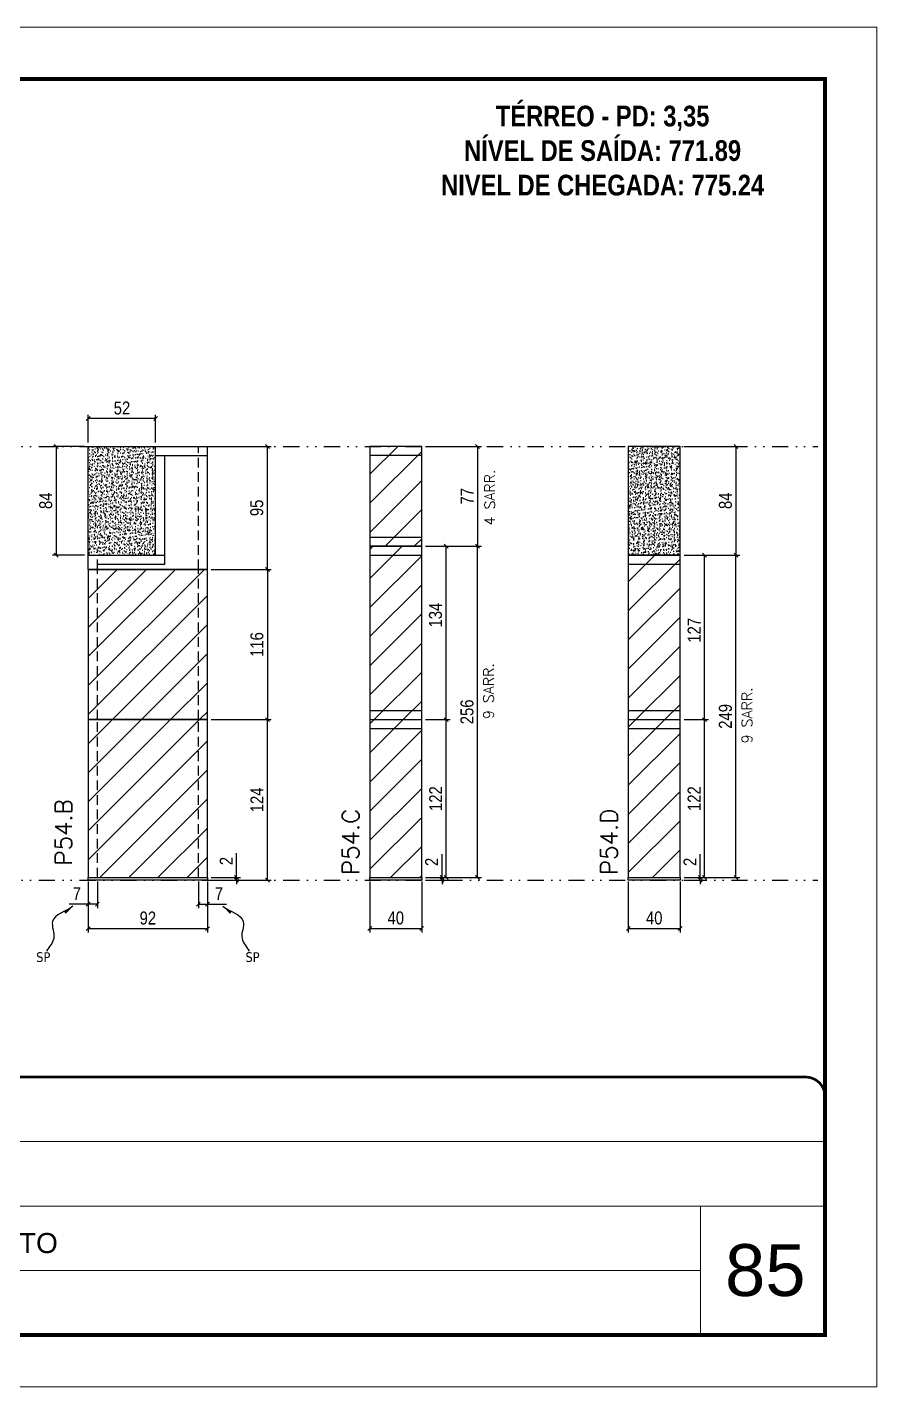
# Model space of a CAD drawing. Extents: x 2949 to 9203, y -16089 to 12527.
# Drawn here: x 3778 to 4434, y -12643 to -11593 of the extents above; entities that cross this region are included whole.
import ezdxf

# ---------------------------------------------------------------- set-up
doc = ezdxf.new("R2010")
doc.units = 0
for name, pattern in [('CONTINUO', [0]), ('DASHED', [0.75, 0.5, -0.25]), ('DIVIDE2', [0.625, 0.25, -0.125, 0, -0.125, 0, -0.125]), ('HIDDEN', [0.375, 0.25, -0.125])]:
    doc.linetypes.add(name, pattern=pattern)
for name, color, linetype, lineweight in [('CARIMBO', 255, 'Continuous', 9), ('Folhas', 255, 'Continuous', 9), ('Hachura', 251, 'Continuous', 9), ('SARRAFO DE PRESSAO', 251, 'DASHED', 9), ('Texto Seção', 7, 'Continuous', 15)]:
    doc.layers.add(name, color=color, linetype=linetype, lineweight=lineweight)
for name, color, linetype in [('COTA', 241, 'Continuous'), ('NOMENCLATURA', 7, 'Continuous'), ('Nível', 160, 'Continuous'), ('Painéis', 200, 'Continuous'), ('SARR_2.2x7', 40, 'Continuous'), ('Sarrafo de Pressão', 42, 'HIDDEN'), ('texto', 7, 'Continuous')]:
    doc.layers.add(name, color=color, linetype=linetype)
doc.styles.add('ARIAL', font='arial.ttf')
doc.styles.add('COTA TECNICA', font='techl___.ttf', dxfattribs={"height": 10})
doc.styles.add('COTA TECNICA-50', font='techl___.ttf', dxfattribs={"height": 10})
doc.styles.add('REGUA-120', font='ROMANS.shx', dxfattribs={"height": 15})
doc.styles.add('ROMANC', font='techb___.ttf', dxfattribs={"height": 2.5})
doc.styles.add('ROMANS', font='romans.shx')
doc.styles.get("Standard").update_dxf_attribs({"font": 'arial.ttf'})
doc.dimstyles.new('COTA PAINEL-50', dxfattribs={"dimtxt": 10, "dimasz": 3, "dimexe": 3, "dimexo": 3, "dimgap": 3, "dimtad": 1, "dimdec": 1, "dimzin": 12, "dimdsep": 46, "dimtxsty": 'COTA TECNICA-50', "dimblk1": 'OBLIQUE', "dimblk2": 'OBLIQUE', "dimsah": 1, "dimcen": 0.9, "dimclrd": 4, "dimclre": 4, "dimclrt": 240, "dimadec": 1, "dimazin": 3, "dimtfac": 1, "dimtdec": 1, "dimtmove": 0, "dimatfit": 3, "dimfxl": 1, "dimtolj": 1, "dimtzin": 12, "dimarcsym": 0})
doc.dimstyles.new('PAINEL', dxfattribs={"dimtxt": 10, "dimasz": 3, "dimexe": 3, "dimexo": 3, "dimgap": 3, "dimtad": 1, "dimdec": 1, "dimzin": 12, "dimdsep": 46, "dimtxsty": 'COTA TECNICA', "dimblk1": 'OBLIQUE', "dimblk2": 'OBLIQUE', "dimsah": 1, "dimcen": 0.9, "dimclrd": 4, "dimclre": 4, "dimclrt": 240, "dimadec": 1, "dimazin": 3, "dimtfac": 1, "dimtdec": 1, "dimtmove": 0, "dimatfit": 3, "dimfxl": 1, "dimtolj": 1, "dimtzin": 12, "dimarcsym": 0})
doc.dimstyles.get("Standard").update_dxf_attribs({"dimtxt": 0.18, "dimasz": 0.18, "dimexe": 0.18, "dimexo": 0.0625, "dimgap": 0.09, "dimtad": 0, "dimtih": 1, "dimtoh": 1, "dimdec": 4, "dimzin": 0, "dimdsep": 46, "dimtxsty": 'Standard', "dimcen": 0.09, "dimadec": 0, "dimazin": 0, "dimtfac": 1, "dimtdec": 4, "dimtofl": 0, "dimtmove": 0, "dimatfit": 3, "dimfxl": 1, "dimtolj": 1, "dimtzin": 0, "dimarcsym": 0})
pattern_1 = [(45, (-127662.416, -37644.947), (-11.2253202, 11.2253202), [])]

# ---------------------------------------------------------------- blocks, each defined once
blk = doc.blocks.new('9999999999')
at = {"color": 30, "linetype": 'CONTINUO'}
for p, q in [((98564.6, 34379.6), (99584, 34379.6)), ((98564.6, 34329.8), (99488, 34329.8)), ((99584, 34329.8), (99488, 34329.8)), ((99488, 34329.8), (99488, 34230.2)), ((98564.6, 34280), (99488, 34280))]:
    blk.add_line(p, q, dxfattribs=at)
at = {"color": 30, "linetype": 'CONTINUO', "const_width": 2}
blk.add_lwpolyline([(99584, 34230.2), (99584, 34414.4, 0.414214), (99569, 34429.4), (98229, 34429.4, 0.414214), (98214, 34414.4), (98214, 34245.2, 0.414214), (98229, 34230.2), (99584, 34230.2)], format="xyb", dxfattribs=at)
at = {"layer": 'Folhas'}
blk.add_lwpolyline([(98139, 34190.2), (99624, 34190.2), (99624, 35240.2), (98139, 35240.2)], close=True, dxfattribs=at)
at = {"layer": 'Folhas', "color": 30, "const_width": 3}
blk.add_lwpolyline([(98214, 34230.2), (99584, 34230.2), (99584, 35200.2), (98214, 35200.2)], close=True, dxfattribs=at)
at = {"color": 7, "linetype": 'Continuous', "ltscale": 5, "style": 'ARIAL'}
blk.add_text('1° PAVIMENTO', height=15.483, dxfattribs=at).set_placement((98837.7, 34293.5))
blk = doc.blocks.new('_Oblique')
at = {"color": 0, "linetype": 'ByBlock', "lineweight": -2}
blk.add_line((-0.5, -0.5), (0.5, 0.5), dxfattribs=at)
blk = doc.blocks.new('*D3150')
at = {"layer": 'COTA', "color": 4, "lineweight": -2, "transparency": 16777216}
for p, q in [((3825.3, -12253.1), (3825.3, -12292.5)), ((3917.3, -12253.1), (3917.3, -12292.5)), ((3825.3, -12289.5), (3917.3, -12289.5))]:
    blk.add_line(p, q, dxfattribs=at)
at = {"layer": 'Defpoints', "color": 0, "transparency": 16777216}
for p in [(3825.3, -12250.1), (3917.3, -12250.1), (3917.3, -12289.5)]:
    blk.add_point(p, dxfattribs=at)
at = {"layer": 'COTA', "color": 4, "lineweight": -2, "transparency": 16777216, "xscale": 3, "yscale": 3, "zscale": 3, "rotation": 180}
blk.add_blockref('_Oblique', (3825.3, -12289.5), dxfattribs=at)
at = {"layer": 'COTA', "color": 4, "lineweight": -2, "transparency": 16777216, "xscale": 3, "yscale": 3, "zscale": 3}
blk.add_blockref('_Oblique', (3917.3, -12289.5), dxfattribs=at)
at = {"layer": 'COTA', "color": 240, "transparency": 16777216, "insert": (3871.3, -12281.4), "char_height": 10, "attachment_point": 5, "style": 'COTA TECNICA'}
blk.add_mtext('\\A1;92', dxfattribs=at)
blk = doc.blocks.new('*D3151')
at = {"layer": 'COTA', "color": 4, "lineweight": -2, "transparency": 16777216}
for p, q in [((3832.3, -12253.1), (3832.3, -12273.6)), ((3825.3, -12255.1), (3825.3, -12273.6)), ((3825.3, -12270.6), (3810.6, -12270.6)), ((3832.3, -12270.6), (3825.3, -12270.6))]:
    blk.add_line(p, q, dxfattribs=at)
at = {"layer": 'Defpoints', "color": 0, "transparency": 16777216}
for p in [(3825.3, -12252.1), (3832.3, -12250.1), (3825.3, -12270.6)]:
    blk.add_point(p, dxfattribs=at)
at = {"layer": 'COTA', "color": 4, "lineweight": -2, "transparency": 16777216, "xscale": 3, "yscale": 3, "zscale": 3, "rotation": 180}
blk.add_blockref('_Oblique', (3825.3, -12270.6), dxfattribs=at)
at = {"layer": 'COTA', "color": 4, "lineweight": -2, "transparency": 16777216, "xscale": 3, "yscale": 3, "zscale": 3}
blk.add_blockref('_Oblique', (3832.3, -12270.6), dxfattribs=at)
at = {"layer": 'COTA', "color": 240, "transparency": 16777216, "insert": (3816.5, -12262.5), "char_height": 10, "attachment_point": 5, "style": 'COTA TECNICA-50'}
blk.add_mtext('\\A1;7', dxfattribs=at)
blk = doc.blocks.new('*D3152')
at = {"layer": 'COTA', "color": 4, "lineweight": -2, "transparency": 16777216}
for p, q in [((3910.3, -12253.1), (3910.3, -12273.6)), ((3917.3, -12255.1), (3917.3, -12273.6)), ((3910.3, -12270.6), (3917.3, -12270.6)), ((3917.3, -12270.6), (3932.1, -12270.6))]:
    blk.add_line(p, q, dxfattribs=at)
at = {"layer": 'Defpoints', "color": 0, "transparency": 16777216}
for p in [(3910.3, -12250.1), (3917.3, -12252.1), (3917.3, -12270.6)]:
    blk.add_point(p, dxfattribs=at)
at = {"layer": 'COTA', "color": 4, "lineweight": -2, "transparency": 16777216, "xscale": 3, "yscale": 3, "zscale": 3, "rotation": 180}
blk.add_blockref('_Oblique', (3910.3, -12270.6), dxfattribs=at)
at = {"layer": 'COTA', "color": 4, "lineweight": -2, "transparency": 16777216, "xscale": 3, "yscale": 3, "zscale": 3}
blk.add_blockref('_Oblique', (3917.3, -12270.6), dxfattribs=at)
at = {"layer": 'COTA', "color": 240, "transparency": 16777216, "insert": (3926.2, -12262.5), "char_height": 10, "attachment_point": 5, "style": 'COTA TECNICA-50'}
blk.add_mtext('\\A1;7', dxfattribs=at)
blk = doc.blocks.new('*D3153')
at = {"layer": 'COTA', "color": 4, "lineweight": -2, "transparency": 16777216}
for p, q in [((3920.3, -12128.1), (3966.6, -12128.1)), ((3963.6, -12252.1), (3963.6, -12128.1)), ((3920.3, -12252.1), (3966.6, -12252.1))]:
    blk.add_line(p, q, dxfattribs=at)
at = {"layer": 'Defpoints', "color": 0, "transparency": 16777216}
for p in [(3917.3, -12128.1), (3963.6, -12128.1), (3917.3, -12252.1)]:
    blk.add_point(p, dxfattribs=at)
at = {"layer": 'COTA', "color": 4, "lineweight": -2, "transparency": 16777216, "xscale": 3, "yscale": 3, "zscale": 3}
for p, rotation in [((3963.6, -12128.1), 90), ((3963.6, -12252.1), 270)]:
    blk.add_blockref('_Oblique', p, dxfattribs=dict(at, rotation=rotation))
at = {"layer": 'COTA', "color": 240, "transparency": 16777216, "insert": (3955.5, -12190.1), "char_height": 10, "attachment_point": 5, "rotation": 90, "style": 'COTA TECNICA-50'}
blk.add_mtext('\\A1;124', dxfattribs=at)
blk = doc.blocks.new('*D3154')
at = {"layer": 'COTA', "color": 4, "lineweight": -2, "transparency": 16777216}
for p, q in [((3939.8, -12250.1), (3939.8, -12231.3)), ((3920.3, -12250.1), (3942.8, -12250.1)), ((3920.3, -12252.1), (3942.8, -12252.1)), ((3939.8, -12252.1), (3939.8, -12250.1)), ((3939.8, -12252.1), (3939.8, -12255.1))]:
    blk.add_line(p, q, dxfattribs=at)
at = {"layer": 'Defpoints', "color": 0, "transparency": 16777216}
for p in [(3917.3, -12250.1), (3917.3, -12252.1), (3939.8, -12252.1)]:
    blk.add_point(p, dxfattribs=at)
at = {"layer": 'COTA', "color": 4, "lineweight": -2, "transparency": 16777216, "xscale": 3, "yscale": 3, "zscale": 3}
for p, rotation in [((3939.8, -12250.1), 270), ((3939.8, -12252.1), 90)]:
    blk.add_blockref('_Oblique', p, dxfattribs=dict(at, rotation=rotation))
at = {"layer": 'COTA', "color": 240, "transparency": 16777216, "insert": (3931.8, -12237.3), "char_height": 10, "attachment_point": 5, "rotation": 90, "style": 'COTA TECNICA-50'}
blk.add_mtext('\\A1;2', dxfattribs=at)
blk = doc.blocks.new('*D3155')
at = {"layer": 'COTA', "color": 4, "linetype": 'ByBlock', "lineweight": -2, "transparency": 16777216}
for p, q in [((3920.3, -12012.1), (3966.6, -12012.1)), ((3963.6, -12012.1), (3963.6, -12128.1)), ((3920.3, -12128.1), (3966.6, -12128.1))]:
    blk.add_line(p, q, dxfattribs=at)
at = {"layer": 'Defpoints', "color": 0, "linetype": 'ByBlock', "transparency": 16777216}
for p in [(3917.3, -12012.1), (3917.3, -12128.1), (3963.6, -12128.1)]:
    blk.add_point(p, dxfattribs=at)
at = {"layer": 'COTA', "color": 4, "linetype": 'ByBlock', "lineweight": -2, "transparency": 16777216, "xscale": 3, "yscale": 3, "zscale": 3}
for p, rotation in [((3963.6, -12012.1), 90), ((3963.6, -12128.1), 270)]:
    blk.add_blockref('_Oblique', p, dxfattribs=dict(at, rotation=rotation))
at = {"layer": 'COTA', "color": 240, "linetype": 'ByBlock', "transparency": 16777216, "insert": (3955.5, -12070.1), "char_height": 10, "attachment_point": 5, "rotation": 90, "style": 'COTA TECNICA'}
blk.add_mtext('\\A1;116', dxfattribs=at)
blk = doc.blocks.new('*D3156')
at = {"layer": 'COTA', "color": 4, "lineweight": -2, "transparency": 16777216}
for p, q in [((4042.7, -12253.1), (4042.7, -12292.4)), ((4082.7, -12253.1), (4082.7, -12292.4)), ((4042.7, -12289.4), (4082.7, -12289.4))]:
    blk.add_line(p, q, dxfattribs=at)
at = {"layer": 'Defpoints', "color": 0, "transparency": 16777216}
for p in [(4042.7, -12250.1), (4082.7, -12250.1), (4082.7, -12289.4)]:
    blk.add_point(p, dxfattribs=at)
at = {"layer": 'COTA', "color": 4, "lineweight": -2, "transparency": 16777216, "xscale": 3, "yscale": 3, "zscale": 3, "rotation": 180}
blk.add_blockref('_Oblique', (4042.7, -12289.4), dxfattribs=at)
at = {"layer": 'COTA', "color": 4, "lineweight": -2, "transparency": 16777216, "xscale": 3, "yscale": 3, "zscale": 3}
blk.add_blockref('_Oblique', (4082.7, -12289.4), dxfattribs=at)
at = {"layer": 'COTA', "color": 240, "transparency": 16777216, "insert": (4062.7, -12281.3), "char_height": 10, "attachment_point": 5, "style": 'COTA TECNICA'}
blk.add_mtext('\\A1;40', dxfattribs=at)
blk = doc.blocks.new('*D3157')
at = {"layer": 'COTA', "color": 4, "lineweight": -2, "transparency": 16777216}
for p, q in [((4098.4, -12250.1), (4098.4, -12231.9)), ((4085.7, -12250.1), (4101.4, -12250.1)), ((4085.7, -12252.1), (4101.4, -12252.1)), ((4098.4, -12252.1), (4098.4, -12250.1)), ((4098.4, -12252.1), (4098.4, -12255.1))]:
    blk.add_line(p, q, dxfattribs=at)
at = {"layer": 'Defpoints', "color": 0, "transparency": 16777216}
for p in [(4082.7, -12250.1), (4082.7, -12252.1), (4098.4, -12250.1)]:
    blk.add_point(p, dxfattribs=at)
at = {"layer": 'COTA', "color": 4, "lineweight": -2, "transparency": 16777216, "xscale": 3, "yscale": 3, "zscale": 3}
for p, rotation in [((4098.4, -12250.1), 270), ((4098.4, -12252.1), 90)]:
    blk.add_blockref('_Oblique', p, dxfattribs=dict(at, rotation=rotation))
at = {"layer": 'COTA', "color": 240, "transparency": 16777216, "insert": (4090.4, -12238), "char_height": 10, "attachment_point": 5, "rotation": 90, "style": 'COTA TECNICA-50'}
blk.add_mtext('\\A1;2', dxfattribs=at)
blk = doc.blocks.new('*D3176')
at = {"layer": 'COTA', "color": 4, "linetype": 'ByBlock', "lineweight": -2, "transparency": 16777216}
for p, q in [((4085.7, -11994.1), (4128.8, -11994.1)), ((4125.8, -12250.1), (4125.8, -11994.1)), ((4085.7, -12250.1), (4128.8, -12250.1))]:
    blk.add_line(p, q, dxfattribs=at)
at = {"layer": 'Defpoints', "color": 0, "linetype": 'ByBlock', "transparency": 16777216}
for p in [(4082.7, -11994.1), (4125.8, -11994.1), (4082.7, -12250.1)]:
    blk.add_point(p, dxfattribs=at)
at = {"layer": 'COTA', "color": 4, "linetype": 'ByBlock', "lineweight": -2, "transparency": 16777216, "xscale": 3, "yscale": 3, "zscale": 3}
for p, rotation in [((4125.8, -11994.1), 90), ((4125.8, -12250.1), 270)]:
    blk.add_blockref('_Oblique', p, dxfattribs=dict(at, rotation=rotation))
at = {"layer": 'COTA', "color": 240, "linetype": 'ByBlock', "transparency": 16777216, "insert": (4117.7, -12122.1), "char_height": 10, "attachment_point": 5, "rotation": 90, "style": 'COTA TECNICA'}
blk.add_mtext('\\A1;256', dxfattribs=at)
blk = doc.blocks.new('*D3177')
at = {"layer": 'COTA', "color": 4, "linetype": 'ByBlock', "lineweight": -2, "transparency": 16777216}
for p, q in [((4085.7, -12128.1), (4104.6, -12128.1)), ((4101.6, -12250.1), (4101.6, -12128.1)), ((4085.7, -12250.1), (4104.6, -12250.1))]:
    blk.add_line(p, q, dxfattribs=at)
at = {"layer": 'Defpoints', "color": 0, "linetype": 'ByBlock', "transparency": 16777216}
for p in [(4082.7, -12128.1), (4101.6, -12128.1), (4082.7, -12250.1)]:
    blk.add_point(p, dxfattribs=at)
at = {"layer": 'COTA', "color": 4, "linetype": 'ByBlock', "lineweight": -2, "transparency": 16777216, "xscale": 3, "yscale": 3, "zscale": 3}
for p, rotation in [((4101.6, -12128.1), 90), ((4101.6, -12250.1), 270)]:
    blk.add_blockref('_Oblique', p, dxfattribs=dict(at, rotation=rotation))
at = {"layer": 'COTA', "color": 240, "linetype": 'ByBlock', "transparency": 16777216, "insert": (4093.5, -12189.1), "char_height": 10, "attachment_point": 5, "rotation": 90, "style": 'COTA TECNICA'}
blk.add_mtext('\\A1;122', dxfattribs=at)
blk = doc.blocks.new('*D3178')
at = {"layer": 'COTA', "color": 4, "linetype": 'ByBlock', "lineweight": -2, "transparency": 16777216}
for p, q in [((4085.7, -11994.1), (4104.6, -11994.1)), ((4101.6, -12128.1), (4101.6, -11994.1)), ((4085.7, -12128.1), (4104.6, -12128.1))]:
    blk.add_line(p, q, dxfattribs=at)
at = {"layer": 'Defpoints', "color": 0, "linetype": 'ByBlock', "transparency": 16777216}
for p in [(4082.7, -11994.1), (4101.6, -11994.1), (4082.7, -12128.1)]:
    blk.add_point(p, dxfattribs=at)
at = {"layer": 'COTA', "color": 4, "linetype": 'ByBlock', "lineweight": -2, "transparency": 16777216, "xscale": 3, "yscale": 3, "zscale": 3}
for p, rotation in [((4101.6, -11994.1), 90), ((4101.6, -12128.1), 270)]:
    blk.add_blockref('_Oblique', p, dxfattribs=dict(at, rotation=rotation))
at = {"layer": 'COTA', "color": 240, "linetype": 'ByBlock', "transparency": 16777216, "insert": (4093.4, -12047.4), "char_height": 10, "attachment_point": 5, "rotation": 90, "style": 'COTA TECNICA'}
blk.add_mtext('\\A1;134', dxfattribs=at)
blk = doc.blocks.new('*D3158')
at = {"layer": 'COTA', "color": 4, "lineweight": -2, "transparency": 16777216}
for p, q in [((4242.2, -12253.1), (4242.2, -12292.4)), ((4282.2, -12253.1), (4282.2, -12292.4)), ((4242.2, -12289.4), (4282.2, -12289.4))]:
    blk.add_line(p, q, dxfattribs=at)
at = {"layer": 'Defpoints', "color": 0, "transparency": 16777216}
for p in [(4242.2, -12250.1), (4282.2, -12250.1), (4282.2, -12289.4)]:
    blk.add_point(p, dxfattribs=at)
at = {"layer": 'COTA', "color": 4, "lineweight": -2, "transparency": 16777216, "xscale": 3, "yscale": 3, "zscale": 3, "rotation": 180}
blk.add_blockref('_Oblique', (4242.2, -12289.4), dxfattribs=at)
at = {"layer": 'COTA', "color": 4, "lineweight": -2, "transparency": 16777216, "xscale": 3, "yscale": 3, "zscale": 3}
blk.add_blockref('_Oblique', (4282.2, -12289.4), dxfattribs=at)
at = {"layer": 'COTA', "color": 240, "transparency": 16777216, "insert": (4262.2, -12281.3), "char_height": 10, "attachment_point": 5, "style": 'COTA TECNICA'}
blk.add_mtext('\\A1;40', dxfattribs=at)
blk = doc.blocks.new('*D3159')
at = {"layer": 'COTA', "color": 4, "lineweight": -2, "transparency": 16777216}
for p, q in [((4297.8, -12250.1), (4297.8, -12231.9)), ((4285.2, -12250.1), (4300.8, -12250.1)), ((4285.2, -12252.1), (4300.8, -12252.1)), ((4297.8, -12252.1), (4297.8, -12250.1)), ((4297.8, -12252.1), (4297.8, -12255.1))]:
    blk.add_line(p, q, dxfattribs=at)
at = {"layer": 'Defpoints', "color": 0, "transparency": 16777216}
for p in [(4282.2, -12250.1), (4282.2, -12252.1), (4297.8, -12250.1)]:
    blk.add_point(p, dxfattribs=at)
at = {"layer": 'COTA', "color": 4, "lineweight": -2, "transparency": 16777216, "xscale": 3, "yscale": 3, "zscale": 3}
for p, rotation in [((4297.8, -12250.1), 270), ((4297.8, -12252.1), 90)]:
    blk.add_blockref('_Oblique', p, dxfattribs=dict(at, rotation=rotation))
at = {"layer": 'COTA', "color": 240, "transparency": 16777216, "insert": (4289.8, -12238), "char_height": 10, "attachment_point": 5, "rotation": 90, "style": 'COTA TECNICA-50'}
blk.add_mtext('\\A1;2', dxfattribs=at)
blk = doc.blocks.new('*D3179')
at = {"layer": 'COTA', "color": 4, "linetype": 'ByBlock', "lineweight": -2, "transparency": 16777216}
for p, q in [((4285.2, -11917.1), (4328.3, -11917.1)), ((4325.3, -11917.1), (4325.3, -12001.1)), ((4285.2, -12001.1), (4328.3, -12001.1))]:
    blk.add_line(p, q, dxfattribs=at)
at = {"layer": 'Defpoints', "color": 0, "linetype": 'ByBlock', "transparency": 16777216}
for p in [(4282.2, -11917.1), (4282.2, -12001.1), (4325.3, -12001.1)]:
    blk.add_point(p, dxfattribs=at)
at = {"layer": 'COTA', "color": 4, "linetype": 'ByBlock', "lineweight": -2, "transparency": 16777216, "xscale": 3, "yscale": 3, "zscale": 3}
for p, rotation in [((4325.3, -11917.1), 90), ((4325.3, -12001.1), 270)]:
    blk.add_blockref('_Oblique', p, dxfattribs=dict(at, rotation=rotation))
at = {"layer": 'COTA', "color": 240, "linetype": 'ByBlock', "transparency": 16777216, "insert": (4317.2, -11959.1), "char_height": 10, "attachment_point": 5, "rotation": 90, "style": 'COTA TECNICA'}
blk.add_mtext('\\A1;84', dxfattribs=at)
blk = doc.blocks.new('*D3180')
at = {"layer": 'COTA', "color": 4, "linetype": 'ByBlock', "lineweight": -2, "transparency": 16777216}
for p, q in [((4285.2, -12001.1), (4328.3, -12001.1)), ((4325.3, -12250.1), (4325.3, -12001.1)), ((4285.2, -12250.1), (4328.3, -12250.1))]:
    blk.add_line(p, q, dxfattribs=at)
at = {"layer": 'Defpoints', "color": 0, "linetype": 'ByBlock', "transparency": 16777216}
for p in [(4282.2, -12001.1), (4325.3, -12001.1), (4282.2, -12250.1)]:
    blk.add_point(p, dxfattribs=at)
at = {"layer": 'COTA', "color": 4, "linetype": 'ByBlock', "lineweight": -2, "transparency": 16777216, "xscale": 3, "yscale": 3, "zscale": 3}
for p, rotation in [((4325.3, -12001.1), 90), ((4325.3, -12250.1), 270)]:
    blk.add_blockref('_Oblique', p, dxfattribs=dict(at, rotation=rotation))
at = {"layer": 'COTA', "color": 240, "linetype": 'ByBlock', "transparency": 16777216, "insert": (4317.2, -12125.6), "char_height": 10, "attachment_point": 5, "rotation": 90, "style": 'COTA TECNICA'}
blk.add_mtext('\\A1;249', dxfattribs=at)
blk = doc.blocks.new('*D3181')
at = {"layer": 'COTA', "color": 4, "linetype": 'ByBlock', "lineweight": -2, "transparency": 16777216}
for p, q in [((4285.2, -12128.1), (4304.1, -12128.1)), ((4301.1, -12250.1), (4301.1, -12128.1)), ((4285.2, -12250.1), (4304.1, -12250.1))]:
    blk.add_line(p, q, dxfattribs=at)
at = {"layer": 'Defpoints', "color": 0, "linetype": 'ByBlock', "transparency": 16777216}
for p in [(4282.2, -12128.1), (4301.1, -12128.1), (4282.2, -12250.1)]:
    blk.add_point(p, dxfattribs=at)
at = {"layer": 'COTA', "color": 4, "linetype": 'ByBlock', "lineweight": -2, "transparency": 16777216, "xscale": 3, "yscale": 3, "zscale": 3}
for p, rotation in [((4301.1, -12128.1), 90), ((4301.1, -12250.1), 270)]:
    blk.add_blockref('_Oblique', p, dxfattribs=dict(at, rotation=rotation))
at = {"layer": 'COTA', "color": 240, "linetype": 'ByBlock', "transparency": 16777216, "insert": (4293, -12189.1), "char_height": 10, "attachment_point": 5, "rotation": 90, "style": 'COTA TECNICA'}
blk.add_mtext('\\A1;122', dxfattribs=at)
blk = doc.blocks.new('*D3182')
at = {"layer": 'COTA', "color": 4, "linetype": 'ByBlock', "lineweight": -2, "transparency": 16777216}
for p, q in [((4285.2, -12001.1), (4304.1, -12001.1)), ((4301.1, -12128.1), (4301.1, -12001.1)), ((4285.2, -12128.1), (4304.1, -12128.1))]:
    blk.add_line(p, q, dxfattribs=at)
at = {"layer": 'Defpoints', "color": 0, "linetype": 'ByBlock', "transparency": 16777216}
for p in [(4282.2, -12001.1), (4301.1, -12001.1), (4282.2, -12128.1)]:
    blk.add_point(p, dxfattribs=at)
at = {"layer": 'COTA', "color": 4, "linetype": 'ByBlock', "lineweight": -2, "transparency": 16777216, "xscale": 3, "yscale": 3, "zscale": 3}
for p, rotation in [((4301.1, -12001.1), 90), ((4301.1, -12128.1), 270)]:
    blk.add_blockref('_Oblique', p, dxfattribs=dict(at, rotation=rotation))
at = {"layer": 'COTA', "color": 240, "linetype": 'ByBlock', "transparency": 16777216, "insert": (4293, -12059.1), "char_height": 10, "attachment_point": 5, "rotation": 90, "style": 'COTA TECNICA'}
blk.add_mtext('\\A1;127', dxfattribs=at)
blk = doc.blocks.new('*D3175')
at = {"layer": 'COTA', "color": 4, "linetype": 'ByBlock', "lineweight": -2, "transparency": 16777216}
for p, q in [((4085.7, -11917.1), (4128.8, -11917.1)), ((4125.8, -11917.1), (4125.8, -11994.1)), ((4085.7, -11994.1), (4128.8, -11994.1))]:
    blk.add_line(p, q, dxfattribs=at)
at = {"layer": 'Defpoints', "color": 0, "linetype": 'ByBlock', "transparency": 16777216}
for p in [(4082.7, -11917.1), (4082.7, -11994.1), (4125.8, -11994.1)]:
    blk.add_point(p, dxfattribs=at)
at = {"layer": 'COTA', "color": 4, "linetype": 'ByBlock', "lineweight": -2, "transparency": 16777216, "xscale": 3, "yscale": 3, "zscale": 3}
for p, rotation in [((4125.8, -11917.1), 90), ((4125.8, -11994.1), 270)]:
    blk.add_blockref('_Oblique', p, dxfattribs=dict(at, rotation=rotation))
at = {"layer": 'COTA', "color": 240, "linetype": 'ByBlock', "transparency": 16777216, "insert": (4117.7, -11955.6), "char_height": 10, "attachment_point": 5, "rotation": 90, "style": 'COTA TECNICA'}
blk.add_mtext('\\A1;77', dxfattribs=at)
blk = doc.blocks.new('*D3321')
at = {"layer": 'COTA', "color": 4, "lineweight": -2, "transparency": 16777216}
for p, q in [((3920.3, -11917.1), (3966.6, -11917.1)), ((3963.6, -12012.1), (3963.6, -11917.1)), ((3920.3, -12012.1), (3966.6, -12012.1))]:
    blk.add_line(p, q, dxfattribs=at)
at = {"layer": 'Defpoints', "color": 0, "transparency": 16777216}
for p in [(3917.3, -11917.1), (3963.6, -11917.1), (3917.3, -12012.1)]:
    blk.add_point(p, dxfattribs=at)
at = {"layer": 'COTA', "color": 4, "lineweight": -2, "transparency": 16777216, "xscale": 3, "yscale": 3, "zscale": 3}
for p, rotation in [((3963.6, -11917.1), 90), ((3963.6, -12012.1), 270)]:
    blk.add_blockref('_Oblique', p, dxfattribs=dict(at, rotation=rotation))
at = {"layer": 'COTA', "color": 240, "transparency": 16777216, "insert": (3955.4, -11964.6), "char_height": 10, "attachment_point": 5, "rotation": 90, "style": 'COTA TECNICA'}
blk.add_mtext('\\A1;95', dxfattribs=at)
blk = doc.blocks.new('*D3323')
at = {"layer": 'COTA', "color": 4, "lineweight": -2, "transparency": 16777216}
for p, q in [((3822.3, -11917.1), (3797.6, -11917.1)), ((3800.6, -11917.1), (3800.6, -12001.1)), ((3822.3, -12001.1), (3797.6, -12001.1))]:
    blk.add_line(p, q, dxfattribs=at)
at = {"layer": 'Defpoints', "color": 0, "transparency": 16777216}
for p in [(3825.3, -11917.1), (3800.6, -12001.1), (3825.3, -12001.1)]:
    blk.add_point(p, dxfattribs=at)
at = {"layer": 'COTA', "color": 4, "lineweight": -2, "transparency": 16777216, "xscale": 3, "yscale": 3, "zscale": 3}
for p, rotation in [((3800.6, -11917.1), 90), ((3800.6, -12001.1), 270)]:
    blk.add_blockref('_Oblique', p, dxfattribs=dict(at, rotation=rotation))
at = {"layer": 'COTA', "color": 240, "transparency": 16777216, "insert": (3792.5, -11959.1), "char_height": 10, "attachment_point": 5, "rotation": 90, "style": 'COTA TECNICA'}
blk.add_mtext('\\A1;84', dxfattribs=at)
blk = doc.blocks.new('*D3322')
at = {"layer": 'COTA', "color": 4, "lineweight": -2, "transparency": 16777216}
for p, q in [((3825.3, -11914.1), (3825.3, -11892.6)), ((3877.3, -11895.6), (3825.3, -11895.6)), ((3877.3, -11914.1), (3877.3, -11892.6))]:
    blk.add_line(p, q, dxfattribs=at)
at = {"layer": 'Defpoints', "color": 0, "transparency": 16777216}
for p in [(3825.3, -11895.6), (3825.3, -11917.1), (3877.3, -11917.1)]:
    blk.add_point(p, dxfattribs=at)
at = {"layer": 'COTA', "color": 4, "lineweight": -2, "transparency": 16777216, "xscale": 3, "yscale": 3, "zscale": 3, "rotation": 180}
blk.add_blockref('_Oblique', (3825.3, -11895.6), dxfattribs=at)
at = {"layer": 'COTA', "color": 4, "lineweight": -2, "transparency": 16777216, "xscale": 3, "yscale": 3, "zscale": 3}
blk.add_blockref('_Oblique', (3877.3, -11895.6), dxfattribs=at)
at = {"layer": 'COTA', "color": 240, "transparency": 16777216, "insert": (3851.3, -11887.5), "char_height": 10, "attachment_point": 5, "style": 'COTA TECNICA-50'}
blk.add_mtext('\\A1;52', dxfattribs=at)

msp = doc.modelspace()

# ---------------------------------------------------------------- hatches: boundary and pattern name
at = {"layer": 'COTA', "linetype": 'ByBlock'}
h = msp.add_hatch(dxfattribs=at)
h.set_pattern_fill('AR-CONC', color=256, scale=0.03)
h.set_pattern_definition([(50, (283.2303, 1148.575), (5.46554, -0.4781726), [0.5715, -6.2865]), (355, (283.23, 1148.575), (-1.0573026, 5.7317054), [0.4572, -5.0292175]), (100.451445, (283.6857, 1148.535), (4.4082374, 5.2535326), [0.4857003, -5.3427073]), (46.1842, (283.23, 1150.099), (8.1323712, -1.26127), [0.85725, -9.42975]), (96.63556, (283.908, 1149.994), (7.122124, 7.4227837), [0.7285507, -8.014068]), (351.18415, (283.23, 1150.099), (7.122124, 7.4227837), [0.685799, -7.543792]), (21, (283.9923, 1149.718), (4.5484317, -3.067956), [0.5715, -6.2865]), (326, (283.992, 1149.718), (1.8540609, 5.525639), [0.4572, -5.0292]), (71.451445, (284.3713, 1149.4624), (6.4024926, 2.457683), [0.4857003, -5.3426981]), (37.5, (283.2303, 1148.5751), (0.0926581, 2.53665117), [0, -4.96824, 0, -5.1054, 0, -5.04825]), (7.5, (283.2303, 1148.575), (2.0045899, 3.00541724), [0, -2.91084, 0, -4.85394, 0, -1.92405]), (327.5, (281.531, 1148.5751), (4.06771786, -0.17186232), [0, -1.905, 0, -5.9436, 0, -7.8867]), (317.5, (280.769, 1148.575), (4.4438754, 0.7627947), [0, -2.4765, 0, -3.94716, 0, -5.6007])])
h.paths.add_polyline_path([(3825.32, -12001.06), (3877.32, -12001.06), (3877.32, -11917.06), (3825.32, -11917.06)])
h = msp.add_hatch(dxfattribs=at)
h.set_pattern_fill('AR-CONC', color=256, scale=0.03)
h.set_pattern_definition([(50, (-127466.9067, -41183.4722), (5.46554007, -0.47817257), [0.5715, -6.2865]), (355, (-127466.9067, -41183.472), (-1.05730264, 5.73170536), [0.4572, -5.02921753]), (100.4514447, (-127466.451, -41183.512), (4.40823741, 5.25353256), [0.48570026, -5.34270734]), (46.1842, (-127466.907, -41181.948), (8.13237123, -1.26126984), [0.85725, -9.42975]), (96.6355576, (-127466.229, -41182.053), (7.122124, 7.42278374), [0.7285507, -8.01406824]), (351.184151, (-127466.907, -41181.948), (7.122124, 7.42278374), [0.685799, -7.54379196]), (21, (-127466.1447, -41182.3292), (4.54843174, -3.06795595), [0.5715, -6.2865]), (326, (-127466.1447, -41182.329), (1.85406085, 5.52563898), [0.4572, -5.0292]), (71.451445, (-127465.7657, -41182.585), (6.40249258, 2.45768307), [0.48570026, -5.34269813]), (37.5, (-127466.9067, -41183.4722), (0.092658098, 2.536651166), [0, -4.96824, 0, -5.1054, 0, -5.04825]), (7.5, (-127466.9067, -41183.4722), (2.004589875, 3.005417245), [0, -2.91084, 0, -4.85394, 0, -1.92405]), (327.5, (-127468.606, -41183.4722), (4.067717855, -0.17186232), [0, -1.905, 0, -5.9436, 0, -7.8867]), (317.5, (-127469.368, -41183.4722), (4.44387544, 0.76279473), [0, -2.4765, 0, -3.94716, 0, -5.6007])])
h.paths.add_polyline_path([(4242.19, -12001.06), (4282.19, -12001.06), (4282.19, -11917.06), (4242.19, -11917.06)])
at = {"layer": 'Hachura'}
h = msp.add_hatch(dxfattribs=at)
h.set_pattern_fill('ANSI31', color=256, scale=5)
h.set_pattern_definition([(45, (0, 1148.575), (-11.22532, 11.22532), [])])
h.paths.add_polyline_path([(4082.69, -11917.06), (4042.69, -11917.06), (4042.69, -11994.06), (4082.69, -11994.06)])
at = {"layer": 'Hachura', "linetype": 'ByBlock'}
h = msp.add_hatch(dxfattribs=at)
h.set_pattern_fill('ANSI31', color=256, scale=5)
h.set_pattern_definition(pattern_1)
h.paths.add_polyline_path([(4082.69, -11994.06), (4042.69, -11994.06), (4042.69, -12128.06), (4082.69, -12128.06)])
h = msp.add_hatch(dxfattribs=at)
h.set_pattern_fill('ANSI31', color=256, scale=5)
h.set_pattern_definition(pattern_1)
h.paths.add_polyline_path([(4242.19, -12128.06), (4282.19, -12128.06), (4282.19, -12001.06), (4242.19, -12001.06)])
h = msp.add_hatch(dxfattribs=at)
h.set_pattern_fill('ANSI31', color=256, scale=5)
h.set_pattern_definition(pattern_1)
h.paths.add_polyline_path([(3917.32, -12012.06), (3825.32, -12012.06), (3825.32, -12128.06), (3917.32, -12128.06)])
h = msp.add_hatch(dxfattribs=at)
h.set_pattern_fill('ANSI31', color=256, scale=5)
h.set_pattern_definition(pattern_1)
h.paths.add_polyline_path([(3917.32, -12128.06), (3825.32, -12128.06), (3825.32, -12250.06), (3917.32, -12250.06)])
h = msp.add_hatch(dxfattribs=at)
h.set_pattern_fill('ANSI31', color=256, scale=5)
h.set_pattern_definition(pattern_1)
h.paths.add_polyline_path([(4082.69, -12128.06), (4042.69, -12128.06), (4042.69, -12250.06), (4082.69, -12250.06)])
h = msp.add_hatch(dxfattribs=at)
h.set_pattern_fill('ANSI31', color=256, scale=5)
h.set_pattern_definition(pattern_1)
h.paths.add_polyline_path([(4282.19, -12128.06), (4242.19, -12128.06), (4242.19, -12250.06), (4282.19, -12250.06)])

# ---------------------------------------------------------------- linework, layer by layer
at = {"layer": 'COTA', "linetype": 'ByBlock'}
for p, q in [((3825.32, -12001.06), (3825.32, -11917.06)), ((3825.32, -11917.06), (3877.32, -11917.06))]:
    msp.add_line(p, q, dxfattribs=at)
msp.add_lwpolyline([(4242.19, -12001.06), (4282.19, -12001.06), (4282.19, -11917.06), (4242.19, -11917.06)], close=True, dxfattribs=at)
at = {"layer": 'Nível', "color": 4, "linetype": 'DIVIDE2', "ltscale": 50}
for p, q in [((3378.24, -11917.06), (4388.58, -11917.06)), ((3378.24, -12252.06), (4388.58, -12252.06))]:
    msp.add_line(p, q, dxfattribs=at)
at = {"layer": 'Painéis'}
for p, q in [((3877.32, -12001.06), (3877.32, -11917.06)), ((3877.32, -11917.06), (3917.32, -11917.06)), ((3917.32, -12012.06), (3917.32, -11917.06)), ((3825.32, -12012.06), (3825.32, -12001.06)), ((3825.32, -12001.06), (3877.32, -12001.06)), ((4042.69, -11994.06), (4082.69, -11994.06)), ((4082.69, -11994.06), (4042.69, -11994.06)), ((4042.69, -11994.06), (4042.69, -11994.06)), ((4082.69, -11994.06), (4082.69, -11994.06)), ((4242.19, -12001.06), (4282.19, -12001.06)), ((4282.19, -12001.06), (4242.19, -12001.06)), ((4242.19, -12001.06), (4242.19, -12001.06)), ((4282.19, -12001.06), (4242.19, -12001.06)), ((4282.19, -12001.06), (4282.19, -12001.06)), ((3825.32, -12012.06), (3917.32, -12012.06)), ((3917.32, -12128.06), (3825.32, -12128.06)), ((4042.69, -12128.06), (4082.69, -12128.06)), ((4242.19, -12128.06), (4282.19, -12128.06))]:
    msp.add_line(p, q, dxfattribs=at)
at = {"layer": 'Painéis', "linetype": 'ByBlock'}
for p, q in [((4082.69, -11917.06), (4042.69, -11917.06)), ((4042.69, -11917.06), (4042.69, -11994.06)), ((4082.69, -11994.06), (4082.69, -11917.06)), ((4042.69, -11994.06), (4082.69, -11994.06))]:
    msp.add_line(p, q, dxfattribs=at)
at = {"layer": 'Painéis'}
for points in [[(4042.69, -12250.06), (4082.69, -12250.06), (4082.69, -11994.06), (4042.69, -11994.06)], [(4242.19, -12250.06), (4282.19, -12250.06), (4282.19, -12001.06), (4242.19, -12001.06)], [(3825.32, -12128.06), (3917.32, -12128.06), (3917.32, -12012.06), (3825.32, -12012.06)], [(3825.32, -12250.06), (3917.32, -12250.06), (3917.32, -12128.06), (3825.32, -12128.06)], [(3825.32, -12250.06), (3917.32, -12250.06), (3917.32, -12252.06), (3825.32, -12252.06)], [(4042.69, -12250.06), (4082.69, -12250.06), (4082.69, -12252.06), (4042.69, -12252.06)], [(4242.19, -12250.06), (4282.19, -12250.06), (4282.19, -12252.06), (4242.19, -12252.06)]]:
    msp.add_lwpolyline(points, close=True, dxfattribs=at)
at = {"layer": 'SARR_2.2x7'}
for p, q in [((3877.32, -11924.06), (3917.32, -11924.06)), ((3884.32, -12001.06), (3884.32, -11924.06)), ((4082.69, -11924.06), (4042.69, -11924.06)), ((4042.69, -11987.06), (4082.69, -11987.06)), ((3877.32, -12001.06), (3884.32, -12001.06)), ((3884.32, -12008.06), (3884.32, -12001.06)), ((4042.69, -12001.06), (4082.69, -12001.06)), ((3832.32, -12008.06), (3884.32, -12008.06)), ((4242.19, -12008.06), (4282.19, -12008.06)), ((4042.69, -12121.06), (4082.69, -12121.06)), ((4242.19, -12121.06), (4282.19, -12121.06)), ((4042.69, -12135.06), (4082.69, -12135.06)), ((4242.19, -12135.06), (4282.19, -12135.06))]:
    msp.add_line(p, q, dxfattribs=at)
at = {"layer": 'Sarrafo de Pressão', "ltscale": 30}
for p, q in [((3910.32, -12012.06), (3910.32, -11917.06)), ((3832.32, -12012.06), (3832.32, -12001.06)), ((3832.32, -12128.06), (3832.32, -12012.06)), ((3910.32, -12128.06), (3910.32, -12012.06)), ((3832.32, -12250.06), (3832.32, -12128.06)), ((3910.32, -12250.06), (3910.32, -12128.06))]:
    msp.add_line(p, q, dxfattribs=at)

# ---------------------------------------------------------------- block references
at = {"layer": 'SARRAFO DE PRESSAO', "color": 6, "linetype": 'ByBlock'}
msp.add_blockref('9999999999', (-95189.94, -46833.55), dxfattribs=at)

# ---------------------------------------------------------------- texts
at = {"layer": 'CARIMBO', "style": 'ARIAL'}
msp.add_text('85', height=40, dxfattribs=at).set_placement((4316.89, -12573.2))
at = {"layer": 'NOMENCLATURA', "color": 2, "insert": (4222.36, -11627.28), "char_height": 16, "attachment_point": 2, "style": 'ROMANC'}
msp.add_mtext_dynamic_manual_height_columns('\\PTÉRREO - PD: 3,35\\PNÍVEL DE SAÍDA: 771.89\\PNIVEL DE CHEGADA: 775.24', width=300.2766, gutter_width=1, heights=[0], dxfattribs=at)
at = {"layer": 'texto', "color": 0, "char_height": 7.5, "attachment_point": 5}
for insert in [(3790.55, -12311.55), (3952.1, -12311.55)]:
    msp.add_mtext('{\\fTahoma|b0|i0|c0|p34;\\C4;SP}', dxfattribs=dict(at, insert=insert))
at = {"layer": 'Texto Seção', "linetype": 'Continuous', "style": 'ROMANS'}
for s, p in [('4 SARR.', (4139.28, -11978.19)), ('9 SARR.', (4138.32, -12127.68)), ('9 SARR.', (4337.82, -12146.42))]:
    msp.add_text(s, height=8, rotation=90, dxfattribs=at).set_placement(p)
at = {"layer": 'Texto Seção', "char_height": 13, "width": 285.3299, "attachment_point": 7, "rotation": 90, "style": 'REGUA-120'}
for s, insert in [('P54.B', (3812.7, -12240.81)), ('P54.C', (4034.36, -12248.13)), ('P54.D', (4233.86, -12248.13))]:
    msp.add_mtext(s, dxfattribs=dict(at, insert=insert))

# ---------------------------------------------------------------- dimensions: what is measured, and where the dimension line sits
at = {"layer": 'COTA'}
for base, p1, p2, angle, dimstyle, picture, middle in [((3825.32, -11895.64), (3877.32, -11917.06), (3825.32, -11917.06), 180, 'COTA PAINEL-50', '*D3322', (3851.32, -11887.53)), ((3800.62, -12001.06), (3825.32, -11917.06), (3825.32, -12001.06), 90, 'PAINEL', '*D3323', (3792.53, -11959.06)), ((3963.56, -11917.06), (3917.32, -12012.06), (3917.32, -11917.06), 90, 'PAINEL', '*D3321', (3955.42, -11964.56)), ((3963.56, -12128.06), (3917.32, -12252.06), (3917.32, -12128.06), 90, 'COTA PAINEL-50', '*D3153', (3955.49, -12190.06)), ((3825.32, -12270.57), (3832.32, -12250.06), (3825.32, -12252.06), 180, 'COTA PAINEL-50', '*D3151', (3816.46, -12262.5))]:
    dim = msp.add_linear_dim(base=base, p1=p1, p2=p2, angle=angle, dimstyle=dimstyle, dxfattribs=at)
    dim.commit()
    dim.dimension.update_dxf_attribs({"geometry": picture, "text_midpoint": middle})
at = {"layer": 'COTA', "linetype": 'ByBlock'}
for base, p1, p2, picture, middle in [((4125.78, -11994.06), (4082.69, -11917.06), (4082.69, -11994.06), '*D3175', (4117.7, -11955.56)), ((4325.28, -12001.06), (4282.19, -11917.06), (4282.19, -12001.06), '*D3179', (4317.18, -11959.06)), ((4125.78, -11994.06), (4082.69, -12250.06), (4082.69, -11994.06), '*D3176', (4117.67, -12122.06)), ((4325.28, -12001.06), (4282.19, -12250.06), (4282.19, -12001.06), '*D3180', (4317.18, -12125.56)), ((3963.56, -12128.06), (3917.32, -12012.06), (3917.32, -12128.06), '*D3155', (3955.46, -12070.06)), ((4101.6, -12128.06), (4082.69, -12250.06), (4082.69, -12128.06), '*D3177', (4093.54, -12189.06)), ((4301.1, -12128.06), (4282.19, -12250.06), (4282.19, -12128.06), '*D3181', (4293.04, -12189.06))]:
    dim = msp.add_linear_dim(base=base, p1=p1, p2=p2, angle=90, dimstyle='PAINEL', dxfattribs=at)
    dim.commit()
    dim.dimension.update_dxf_attribs({"geometry": picture, "text_midpoint": middle})
for base, p1, p2, picture, middle in [((4101.6, -11994.06), (4082.69, -12128.06), (4082.69, -11994.06), '*D3178', (4101.6, -12047.4)), ((4301.1, -12001.06), (4282.19, -12128.06), (4282.19, -12001.06), '*D3182', (4301.1, -12059.06))]:
    dim = msp.add_linear_dim(base=base, p1=p1, p2=p2, angle=90, dimstyle='PAINEL', override={"dimtmove": 1}, dxfattribs=at)
    dim.commit()
    dim.dimension.update_dxf_attribs({"geometry": picture, "text_midpoint": middle, "dimtype": 160})
at = {"layer": 'COTA'}
for base, p1, p2, picture, middle in [((3939.85, -12252.06), (3917.32, -12250.06), (3917.32, -12252.06), '*D3154', (3939.85, -12237.31)), ((4098.43, -12250.06), (4082.69, -12252.06), (4082.69, -12250.06), '*D3157', (4098.43, -12238)), ((4297.83, -12250.06), (4282.19, -12252.06), (4282.19, -12250.06), '*D3159', (4297.83, -12238))]:
    dim = msp.add_linear_dim(base=base, p1=p1, p2=p2, angle=90, dimstyle='COTA PAINEL-50', dxfattribs=at)
    dim.commit()
    dim.dimension.update_dxf_attribs({"geometry": picture, "text_midpoint": middle, "dimtype": 160})
for base, p1, p2, picture, middle in [((3917.32, -12289.51), (3825.32, -12250.06), (3917.32, -12250.06), '*D3150', (3871.32, -12281.42)), ((4082.69, -12289.41), (4042.69, -12250.06), (4082.69, -12250.06), '*D3156', (4062.69, -12281.3)), ((4282.19, -12289.41), (4242.19, -12250.06), (4282.19, -12250.06), '*D3158', (4262.19, -12281.3))]:
    dim = msp.add_linear_dim(base=base, p1=p1, p2=p2, dimstyle='PAINEL', override={"dimarcsym": 2}, dxfattribs=at)
    dim.commit()
    dim.dimension.update_dxf_attribs({"geometry": picture, "text_midpoint": middle})
dim = msp.add_linear_dim(base=(3917.32, -12270.57), p1=(3910.32, -12250.06), p2=(3917.32, -12252.06), dimstyle='COTA PAINEL-50', dxfattribs=at)
dim.commit()
dim.dimension.update_dxf_attribs({"geometry": '*D3152', "text_midpoint": (3926.19, -12262.5)})

# ---------------------------------------------------------------- leaders
at = {"layer": 'COTA', "path_type": 1}
for points in [[(3813.49, -12272.24), (3797.71, -12284.08), (3798.63, -12297.08), (3793.08, -12306.86)], [(3929.15, -12272.24), (3944.94, -12284.08), (3944.01, -12297.08), (3949.56, -12306.86)]]:
    msp.add_leader(points, dimstyle='Standard', override={"dimasz": 8}, dxfattribs=at)

doc.saveas('drawing.dxf')
